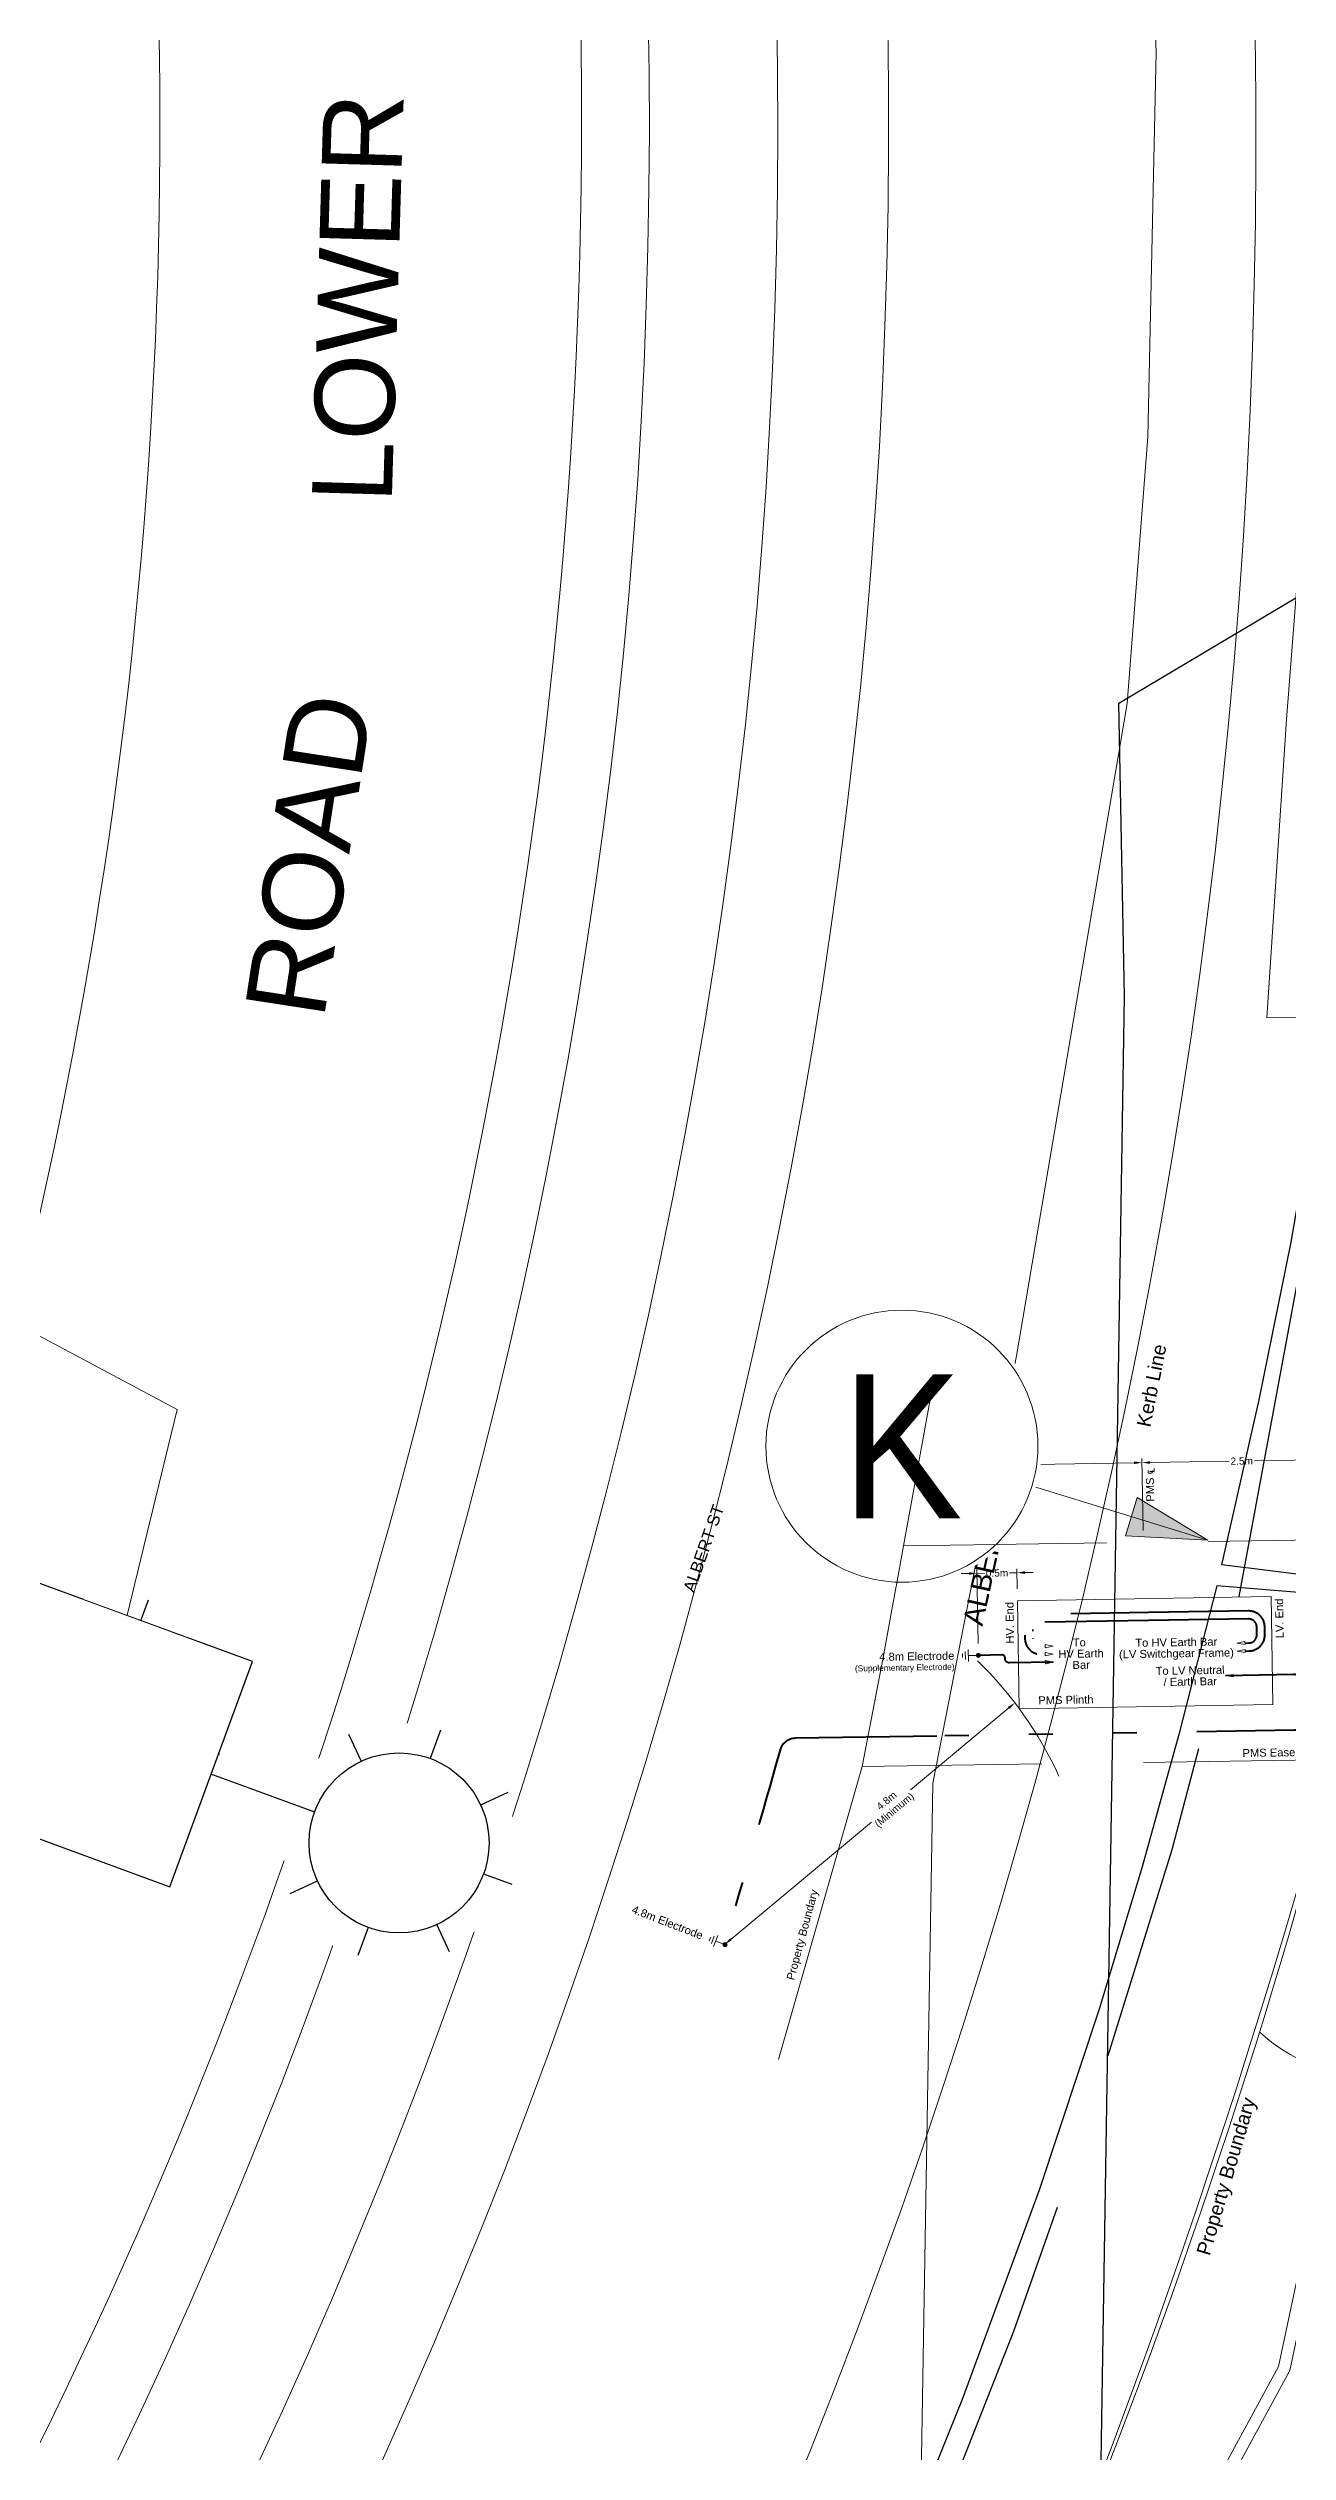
# Model space of a CAD drawing. Header units: metres. Extents: x 279683 to 1215799, y 6210454 to 24863887.
# Drawn here: x 280180.77 to 280196.27, y 6216953.82 to 6216983.86 of the extents above; entities that cross this region are included whole.
import ezdxf
from ezdxf.enums import TextEntityAlignment as Align

# ---------------------------------------------------------------- set-up
doc = ezdxf.new("R2010")
doc.units = ezdxf.units.M
for name, pattern in [('DASHED', [19.05, 12.7, -6.35]), ('IE Trench LV', [6, 4, -2]), ('PHANTOM', [6.15, 3, -0.75, 0.3, -0.75, 0.3, -0.75, 0.3])]:
    doc.linetypes.add(name, pattern=pattern)
doc.layers.get('0').update_dxf_attribs({"color": 6})
for name, color, linetype, lineweight in [('_User Miscellaneous1', 11, 'Continuous', 13), ('_User Miscellaneous6', 13, 'Continuous', 13), ('_User Miscellaneous7', 3, 'Continuous', 13), ('_User Miscellaneous8', 181, 'Continuous', 13), ('_User Miscellaneous9', 211, 'Continuous', 13), ('_User_HV_Exist', 1, 'Continuous', 25), ('_User_LV_Exist', 5, 'Continuous', 25), ('Cadastre Developer_SP_NEW', 92, 'Continuous', 15)]:
    doc.layers.add(name, color=color, linetype=linetype, lineweight=lineweight)
doc.layers.add('_User Miscellaneous11', color=252, linetype='Continuous', lineweight=13, transparency=0.5)
for name, color, linetype in [('Equip_SP_SL_NEW', 2, 'Continuous'), ('Mains_LV_New_T84', 2, 'Cable x'), ('Trench_SP_NEW', 2, 'Continuous')]:
    doc.layers.add(name, color=color, linetype=linetype)
doc.styles.add('iecARIAL', font='arial.ttf', dxfattribs={"height": 2})
doc.styles.add('SL_LABEL', font='arial.ttf', dxfattribs={"height": 2})
doc.styles.get("Standard").update_dxf_attribs({"font": 'arial.ttf'})
doc.linetypes.add('Cable New UG', pattern='A,5.5,-0.01,["X",Standard,S=1.8,R=0,X=0,Y=-0.94],-1.7', length=7.21)
doc.linetypes.add('Cable o', pattern='A,3.5,-0.01,["O",Standard,S=1.25,R=0,X=0,Y=-0.63],-1.36', length=4.87)
doc.linetypes.add('Cable x', pattern='A,4.5,-0.01,["X",Standard,S=1.25,R=0,X=0,Y=-0.65],-1.2', length=5.71)
doc.linetypes.add('IE Trench HV', pattern='A,4,-0.4,["/",Standard,S=2,R=0,X=0.25,Y=-1],-1.6', length=6)
doc.dimstyles.new('1.8mm_1_50', dxfattribs={"dimtxt": 0.09, "dimasz": 0.1, "dimexe": 0.05, "dimexo": 0.15, "dimgap": 0.025, "dimtad": 0, "dimtoh": 1, "dimlfac": -1, "dimzin": 12, "dimdsep": 46, "dimtxsty": 'Standard', "dimcen": 1, "dimclrd": 256, "dimclre": 256, "dimclrt": 256, "dimazin": 3, "dimtfac": 1, "dimtmove": 0, "dimatfit": 3, "dimfxl": 1, "dimtolj": 1, "dimtzin": 0, "dimlwd": -1, "dimlwe": -1, "dimarcsym": 0})

# ---------------------------------------------------------------- blocks, each defined once
blk = doc.blocks.new('*U318')
at = {"flags": 9}
for tag, p in [('LANTNUMBER', (-1.4, 2.6)), ('LOUTREACH', (-1.4, 2.2)), ('LOUTREACHVOCAB', (-1.4, 2)), ('LRATECODE', (-1.4, 1.8)), ('LREMOVE', (-1.4, 1.6)), ('LREPLACE', (-1.4, 1.4)), ('LTYPEVOCAB', (-1.4, 1)), ('LTYPE', (-1.4, 1.2)), ('LEGEND', (-1.4, 0.8)), ('SUBURB', (-1.4, 0.6)), ('STREETNAME', (-1.4, 0.4)), ('LOCATION', (-1.4, 0.2)), ('LNEW', (-6.4, 0)), ('LMASTVOCAB', (-6.2, 0)), ('LMAST', (-6, 0)), ('LLAMPVOCAB', (-5.8, 0)), ('LLAMP', (-5.6, 0)), ('LEXIST', (-5.4, 0)), ('LCHARGE3PERCENT', (-5.2, 0)), ('LCHARGE3', (-5, 0)), ('LCHARGE2PERCENT', (-4.8, 0)), ('LCHARGE2', (-4.6, 0)), ('LCHARGE1PERCENT', (-4.4, 0)), ('LCHARGE1', (-4.2, 0)), ('LCATEGORY', (-4, 0)), ('LBRACKETVOCAB', (-3.8, 0)), ('LBRACKET', (-3.6, 0)), ('LKINGHEIGHT', (-3.4, 0)), ('CREPLACE', (-3.2, 0)), ('CREMOVE', (-3, 0)), ('CNUMBER', (-2.8, 0)), ('CNEW', (-2.6, 0)), ('CEXIST', (-2.4, 0)), ('USAGE', (-2.2, 0)), ('STATE', (-2, 0)), ('OWNED_BY', (-1.8, 0)), ('ORIENTATION', (-1.6, 0)), ('OPERATING_VOLTAGE', (-1.4, 0)), ('NOTES', (-1.4, 0)), ('NO_PHASES', (-1.2, 0)), ('LANTERN_TYPE', (-1, 0)), ('LANTERN_PURPOSE', (-0.8, 0)), ('CONTROL_TYPE', (-0.6, 0)), ('CONSTRUCTED_VOLTAGE', (-0.4, 0)), ('MAINTAINED_BY', (-1.4, -0.663))]:
    blk.add_attdef(tag, text='', height=0.2, rotation=270, dxfattribs=at).set_placement(p, align=Align.MIDDLE_LEFT)
at = {"style": 'SL_LABEL', "flags": 8}
blk.add_attdef('ASSET_NUM', text='', height=1, dxfattribs=at).set_placement((7, 1), align=Align.MIDDLE_LEFT)
at = {"style": 'SL_LABEL', "flags": 9}
blk.add_attdef('STREET_CODE', text='', height=0.001, rotation=270, dxfattribs=at).set_placement((0.001, 0), align=Align.MIDDLE_LEFT)
for tag, p, height, flags in [('Z', (0, 0), 0.001, 1), ('OPERATED_BY', (-1.4, -0.407), 0.2, 9)]:
    blk.add_attdef(tag, p, '', height=height, rotation=270, dxfattribs=dict(flags=flags))
at = {"flags": 8}
blk.add_attdef('LNUMBER', text='', height=1, dxfattribs=at).set_placement((7, -1), align=Align.MIDDLE_LEFT)
blk.add_wipeout([(5.688, 0), (5.061, -1.061), (4, -1.688), (2.939, -1.061), (2.313, 0), (2.939, 1.061), (4, 1.687), (5.061, 1.061)])
for p, q in [((4, 1.5), (4, 1.125)), ((2.939, 1.061), (3.205, 0.795)), ((5.061, 1.061), (4.795, 0.795)), ((0, 0), (2.875, 0)), ((5.125, 0), (5.5, 0)), ((2.939, -1.061), (3.205, -0.795)), ((5.061, -1.061), (4.795, -0.795)), ((4, -1.125), (4, -1.5))]:
    blk.add_line(p, q)
blk.add_circle((4, 0), 1.125)
blk = doc.blocks.new('*D338')
at = {"layer": '_User Miscellaneous7', "color": 0, "transparency": 16777216}
for p, q in [((280192.281, 6216964.796), (280192.181, 6216964.794)), ((280192.395, 6216963.922), (280192.38, 6216964.847)), ((280192.381, 6216964.797), (280192.473, 6216964.799)), ((280192.881, 6216964.805), (280192.789, 6216964.804)), ((280192.884, 6216964.605), (280192.88, 6216964.855)), ((280192.981, 6216964.807), (280193.081, 6216964.809))]:
    blk.add_line(p, q, dxfattribs=at)
for points in [[(280192.281, 6216964.812), (280192.282, 6216964.779), (280192.381, 6216964.797)], [(280192.981, 6216964.824), (280192.981, 6216964.79), (280192.881, 6216964.805)]]:
    blk.add_solid(points, dxfattribs=at)
at = {"layer": '_User Miscellaneous7', "color": 0, "transparency": 16777216, "insert": (280192.631, 6216964.801), "char_height": 0.09, "attachment_point": 5, "rotation": 0.9266}
blk.add_mtext('\\A1;0.5m', dxfattribs=at)
blk = doc.blocks.new('*D339')
at = {"layer": '_User Miscellaneous7', "color": 0, "transparency": 16777216}
for p, q in [((280194.458, 6216965.331), (280194.443, 6216966.231)), ((280194.544, 6216966.183), (280195.531, 6216966.198)), ((280196.844, 6216966.22), (280195.849, 6216966.204)), ((280196.958, 6216965.371), (280196.943, 6216966.271))]:
    blk.add_line(p, q, dxfattribs=at)
for points in [[(280194.544, 6216966.199), (280194.544, 6216966.166), (280194.444, 6216966.181)], [(280196.844, 6216966.236), (280196.844, 6216966.203), (280196.944, 6216966.221)]]:
    blk.add_solid(points, dxfattribs=at)
at = {"layer": '_User Miscellaneous7', "color": 0, "transparency": 16777216, "insert": (280195.69, 6216966.201), "char_height": 0.09, "attachment_point": 5, "rotation": 0.9266}
blk.add_mtext('\\A1;2.5m', dxfattribs=at)
blk = doc.blocks.new('*D340')
at = {"layer": '_User Miscellaneous7', "color": 0, "transparency": 16777216}
for p, q in [((280194.458, 6216965.331), (280194.443, 6216966.231)), ((280191.458, 6216965.282), (280191.444, 6216966.182)), ((280191.545, 6216966.134), (280192.792, 6216966.154)), ((280194.344, 6216966.179), (280193.108, 6216966.159))]:
    blk.add_line(p, q, dxfattribs=at)
for points in [[(280194.344, 6216966.196), (280194.344, 6216966.163), (280194.444, 6216966.181)], [(280191.544, 6216966.151), (280191.545, 6216966.117), (280191.445, 6216966.132)]]:
    blk.add_solid(points, dxfattribs=at)
at = {"layer": '_User Miscellaneous7', "color": 0, "transparency": 16777216, "insert": (280192.95, 6216966.157), "char_height": 0.09, "attachment_point": 5, "rotation": 0.9266}
blk.add_mtext('\\A1;3.0m', dxfattribs=at)
blk = doc.blocks.new('*D341')
at = {"layer": '_User Miscellaneous7', "color": 0, "transparency": 16777216}
for p, q in [((280192.779, 6216963.116), (280191.548, 6216962.091)), ((280189.306, 6216960.224), (280191.063, 6216961.687))]:
    blk.add_line(p, q, dxfattribs=at)
at = {"layer": '_User Miscellaneous7', "color": 0, "lineweight": 0, "transparency": 16777216}
for points in [[(280192.768, 6216963.129), (280192.79, 6216963.103), (280192.856, 6216963.18)], [(280189.295, 6216960.237), (280189.316, 6216960.211), (280189.229, 6216960.16)]]:
    blk.add_solid(points, dxfattribs=at)
at = {"layer": '_User Miscellaneous7', "color": 0, "transparency": 16777216, "insert": (280191.306, 6216961.889), "char_height": 0.09, "attachment_point": 5, "rotation": 39.7757}
blk.add_mtext('\\A1;4.8m\\P(Minimum)', dxfattribs=at)
blk = doc.blocks.new('*U342')
at = {"layer": '_User Miscellaneous7'}
h = blk.add_hatch(color=256, dxfattribs=at)
h.dxf.hatch_style = 1
h.paths.add_polyline_path([(-0.023, 0.009, -1), (0.023, -0.009, -1)])
h = blk.add_hatch(color=256, dxfattribs=at)
h.dxf.hatch_style = 1
h.paths.add_polyline_path([(-0.023, 0.009, -1), (0.023, -0.009, -1)])
for p, q in [((0.023, -0.144), (-0.116, -0.088)), ((-0.015, -0.169), (-0.107, -0.132)), ((-0.052, -0.195), (-0.098, -0.176)), ((-0.009, -0.023), (-0.047, -0.116))]:
    blk.add_line(p, q, dxfattribs=at)
blk.add_circle((0, 0), 0.025, dxfattribs=at)
at = {"layer": '_User Miscellaneous7', "color": 7, "insert": (-0.113, -0.278), "char_height": 0.1, "attachment_point": 6, "rotation": 67.959, "style": 'iecARIAL'}
blk.add_mtext('4.8m Electrode', dxfattribs=at)
blk = doc.blocks.new('*U343')
at = {"layer": '_User Miscellaneous7'}
h = blk.add_hatch(color=256, dxfattribs=at)
h.dxf.hatch_style = 1
h.paths.add_polyline_path([(-0.025, 0, -1), (0.025, 0, -1)])
h = blk.add_hatch(color=256, dxfattribs=at)
h.dxf.hatch_style = 1
h.paths.add_polyline_path([(-0.025, 0, -1), (0.025, 0, -1)])
for p, q in [((0.075, -0.125), (-0.075, -0.125)), ((0.05, -0.163), (-0.05, -0.163)), ((0.025, -0.2), (-0.025, -0.2)), ((0, -0.025), (0, -0.125))]:
    blk.add_line(p, q, dxfattribs=at)
blk.add_circle((0, 0), 0.025, dxfattribs=at)
at = {"layer": '_User Miscellaneous7', "color": 7, "attachment_point": 6, "rotation": 90, "style": 'iecARIAL'}
for s, insert, char_height in [('4.8m Electrode', (0, -0.3), 0.1), ('(Supplementary Electrode)', (0.15, -0.3), 0.075)]:
    blk.add_mtext(s, dxfattribs=dict(at, insert=insert, char_height=char_height))
blk = doc.blocks.new('COLUMN_NEW')
at = {"width": 0.9, "flags": 8}
blk.add_attdef('ASSET_NUM', text='', height=2, dxfattribs=at).set_placement((4, 2), align=Align.MIDDLE_LEFT)
at = {"flags": 1}
blk.add_attdef('Z', (-2.351, -1.813), '', height=0.2, rotation=270, dxfattribs=at)
at = {"flags": 9}
for tag, p in [('NOTES', (-2, -1.813)), ('SUBURB', (-1.8, -1.813)), ('STREETNAME', (-1.6, -1.813)), ('LOCATION', (-1.4, -1.813)), ('LEGEND', (-1.2, -1.813)), ('USAGE', (-1, -1.813)), ('STATE', (-0.8, -1.813)), ('OWNED_BY', (-0.6, -1.813)), ('COLUMN_TYPE', (-0.4, -1.813)), ('STREET_CODE', (-0.2, -1.813)), ('STRUCTURE_PLANT_NUMBER', (0.031, -1.813))]:
    blk.add_attdef(tag, text='', height=0.2, rotation=270, dxfattribs=at).set_placement(p, align=Align.MIDDLE_LEFT)
at = {"ltscale": 10}
blk.add_wipeout([(-1.5, -1.5), (-1.5, 1.5), (1.5, 1.5), (1.5, -1.5)], dxfattribs=at)
blk.add_lwpolyline([(-1.5, 1.5), (-1.5, -1.5), (1.5, -1.5), (1.5, 1.5)], close=True)
blk = doc.blocks.new('*U387')
h = blk.add_hatch(color=256)
h.dxf.hatch_style = 1
h.paths.add_polyline_path([(2.941, -0.643), (2.794, -1.121), (3.823, -1.176)])
at = {"flags": 128}
blk.add_lwpolyline([(2.941, -0.643), (2.794, -1.121), (3.823, -1.176), (2.941, -0.643)], dxfattribs=at)
blk.add_wipeout([(0, 1.75), (-0.021, 1.75), (-0.043, 1.749), (-0.064, 1.749), (-0.086, 1.748), (-0.107, 1.747), (-0.129, 1.745), (-0.15, 1.744), (-0.172, 1.742), (-0.193, 1.739), (-0.214, 1.737), (-0.236, 1.734), (-0.257, 1.731), (-0.278, 1.728), (-0.299, 1.724), (-0.32, 1.72), (-0.341, 1.716), (-0.362, 1.712), (-0.383, 1.707), (-0.404, 1.703), (-0.425, 1.698), (-0.446, 1.692), (-0.467, 1.687), (-0.487, 1.681), (-0.508, 1.675), (-0.529, 1.668), (-0.549, 1.662), (-0.569, 1.655), (-0.59, 1.648), (-0.61, 1.64), (-0.63, 1.633), (-0.65, 1.625), (-0.67, 1.617), (-0.689, 1.608), (-0.709, 1.6), (-0.729, 1.591), (-0.748, 1.582), (-0.768, 1.573), (-0.787, 1.563), (-0.806, 1.553), (-0.825, 1.543), (-0.844, 1.533), (-0.863, 1.523), (-0.881, 1.512), (-0.9, 1.501), (-0.918, 1.49), (-0.936, 1.478), (-0.954, 1.467), (-0.972, 1.455), (-0.99, 1.443), (-1.008, 1.431), (-1.025, 1.418), (-1.042, 1.406), (-1.06, 1.393), (-1.077, 1.38), (-1.094, 1.366), (-1.11, 1.353), (-1.127, 1.339), (-1.143, 1.325), (-1.159, 1.311), (-1.175, 1.297), (-1.191, 1.282), (-1.207, 1.267), (-1.222, 1.253), (-1.237, 1.237), (-1.253, 1.222), (-1.267, 1.207), (-1.282, 1.191), (-1.297, 1.175), (-1.311, 1.159), (-1.325, 1.143), (-1.339, 1.127), (-1.353, 1.11), (-1.366, 1.094), (-1.38, 1.077), (-1.393, 1.06), (-1.406, 1.042), (-1.418, 1.025), (-1.431, 1.008), (-1.443, 0.99), (-1.455, 0.972), (-1.467, 0.954), (-1.478, 0.936), (-1.49, 0.918), (-1.501, 0.9), (-1.512, 0.881), (-1.523, 0.863), (-1.533, 0.844), (-1.543, 0.825), (-1.553, 0.806), (-1.563, 0.787), (-1.573, 0.768), (-1.582, 0.748), (-1.591, 0.729), (-1.6, 0.709), (-1.608, 0.689), (-1.617, 0.67), (-1.625, 0.65), (-1.633, 0.63), (-1.64, 0.61), (-1.648, 0.59), (-1.655, 0.569), (-1.662, 0.549), (-1.668, 0.529), (-1.675, 0.508), (-1.681, 0.487), (-1.687, 0.467), (-1.692, 0.446), (-1.698, 0.425), (-1.703, 0.404), (-1.707, 0.383), (-1.712, 0.362), (-1.716, 0.341), (-1.72, 0.32), (-1.724, 0.299), (-1.728, 0.278), (-1.731, 0.257), (-1.734, 0.236), (-1.737, 0.214), (-1.739, 0.193), (-1.742, 0.172), (-1.744, 0.15), (-1.745, 0.129), (-1.747, 0.107), (-1.748, 0.086), (-1.749, 0.064), (-1.749, 0.043), (-1.75, 0.021), (-1.75, 0), (-1.75, -0.021), (-1.749, -0.043), (-1.749, -0.064), (-1.748, -0.086), (-1.747, -0.107), (-1.745, -0.129), (-1.744, -0.15), (-1.742, -0.172), (-1.739, -0.193), (-1.737, -0.214), (-1.734, -0.236), (-1.731, -0.257), (-1.728, -0.278), (-1.724, -0.299), (-1.72, -0.32), (-1.716, -0.341), (-1.712, -0.362), (-1.707, -0.383), (-1.703, -0.404), (-1.698, -0.425), (-1.692, -0.446), (-1.687, -0.467), (-1.681, -0.487), (-1.675, -0.508), (-1.668, -0.529), (-1.662, -0.549), (-1.655, -0.569), (-1.648, -0.59), (-1.64, -0.61), (-1.633, -0.63), (-1.625, -0.65), (-1.617, -0.67), (-1.608, -0.689), (-1.6, -0.709), (-1.591, -0.729), (-1.582, -0.748), (-1.573, -0.768), (-1.563, -0.787), (-1.553, -0.806), (-1.543, -0.825), (-1.533, -0.844), (-1.523, -0.863), (-1.512, -0.881), (-1.501, -0.9), (-1.49, -0.918), (-1.478, -0.936), (-1.467, -0.954), (-1.455, -0.972), (-1.443, -0.99), (-1.431, -1.008), (-1.418, -1.025), (-1.406, -1.042), (-1.393, -1.06), (-1.38, -1.077), (-1.366, -1.094), (-1.353, -1.11), (-1.339, -1.127), (-1.325, -1.143), (-1.311, -1.159), (-1.297, -1.175), (-1.282, -1.191), (-1.267, -1.207), (-1.253, -1.222), (-1.237, -1.237), (-1.222, -1.253), (-1.207, -1.267), (-1.191, -1.282), (-1.175, -1.297), (-1.159, -1.311), (-1.143, -1.325), (-1.127, -1.339), (-1.11, -1.353), (-1.094, -1.366), (-1.077, -1.38), (-1.06, -1.393), (-1.042, -1.406), (-1.025, -1.418), (-1.008, -1.431), (-0.99, -1.443), (-0.972, -1.455), (-0.954, -1.467), (-0.936, -1.478), (-0.918, -1.49), (-0.9, -1.501), (-0.881, -1.512), (-0.863, -1.523), (-0.844, -1.533), (-0.825, -1.543), (-0.806, -1.553), (-0.787, -1.563), (-0.768, -1.573), (-0.748, -1.582), (-0.729, -1.591), (-0.709, -1.6), (-0.689, -1.608), (-0.67, -1.617), (-0.65, -1.625), (-0.63, -1.633), (-0.61, -1.64), (-0.59, -1.648), (-0.569, -1.655), (-0.549, -1.662), (-0.529, -1.668), (-0.508, -1.675), (-0.487, -1.681), (-0.467, -1.687), (-0.446, -1.692), (-0.425, -1.698), (-0.404, -1.703), (-0.383, -1.707), (-0.362, -1.712), (-0.341, -1.716), (-0.32, -1.72), (-0.299, -1.724), (-0.278, -1.728), (-0.257, -1.731), (-0.236, -1.734), (-0.214, -1.737), (-0.193, -1.739), (-0.172, -1.742), (-0.15, -1.744), (-0.129, -1.745), (-0.107, -1.747), (-0.086, -1.748), (-0.064, -1.749), (-0.043, -1.749), (-0.021, -1.75), (0, -1.75), (0.021, -1.75), (0.043, -1.749), (0.064, -1.749), (0.086, -1.748), (0.107, -1.747), (0.129, -1.745), (0.15, -1.744), (0.172, -1.742), (0.193, -1.739), (0.214, -1.737), (0.236, -1.734), (0.257, -1.731), (0.278, -1.728), (0.299, -1.724), (0.32, -1.72), (0.341, -1.716), (0.362, -1.712), (0.383, -1.707), (0.404, -1.703), (0.425, -1.698), (0.446, -1.692), (0.467, -1.687), (0.487, -1.681), (0.508, -1.675), (0.529, -1.668), (0.549, -1.662), (0.569, -1.655), (0.59, -1.648), (0.61, -1.64), (0.63, -1.633), (0.65, -1.625), (0.67, -1.617), (0.689, -1.608), (0.709, -1.6), (0.729, -1.591), (0.748, -1.582), (0.768, -1.573), (0.787, -1.563), (0.806, -1.553), (0.825, -1.543), (0.844, -1.533), (0.863, -1.523), (0.881, -1.512), (0.9, -1.501), (0.918, -1.49), (0.936, -1.478), (0.954, -1.467), (0.972, -1.455), (0.99, -1.443), (1.008, -1.431), (1.025, -1.418), (1.042, -1.406), (1.06, -1.393), (1.077, -1.38), (1.094, -1.366), (1.11, -1.353), (1.127, -1.339), (1.143, -1.325), (1.159, -1.311), (1.175, -1.297), (1.191, -1.282), (1.207, -1.267), (1.222, -1.253), (1.237, -1.237), (1.253, -1.222), (1.267, -1.207), (1.282, -1.191), (1.297, -1.175), (1.311, -1.159), (1.325, -1.143), (1.339, -1.127), (1.353, -1.11), (1.366, -1.094), (1.38, -1.077), (1.393, -1.06), (1.406, -1.042), (1.418, -1.025), (1.431, -1.008), (1.443, -0.99), (1.455, -0.972), (1.467, -0.954), (1.478, -0.936), (1.49, -0.918), (1.501, -0.9), (1.512, -0.881), (1.523, -0.863), (1.533, -0.844), (1.543, -0.825), (1.553, -0.806), (1.563, -0.787), (1.573, -0.768), (1.582, -0.748), (1.591, -0.729), (1.6, -0.709), (1.608, -0.689), (1.617, -0.67), (1.625, -0.65), (1.633, -0.63), (1.64, -0.61), (1.648, -0.59), (1.655, -0.569), (1.662, -0.549), (1.668, -0.529), (1.675, -0.508), (1.681, -0.487), (1.687, -0.467), (1.692, -0.446), (1.698, -0.425), (1.703, -0.404), (1.707, -0.383), (1.712, -0.362), (1.716, -0.341), (1.72, -0.32), (1.724, -0.299), (1.728, -0.278), (1.731, -0.257), (1.734, -0.236), (1.737, -0.214), (1.739, -0.193), (1.742, -0.172), (1.744, -0.15), (1.745, -0.129), (1.747, -0.107), (1.748, -0.086), (1.749, -0.064), (1.749, -0.043), (1.75, -0.021), (1.75, 0), (1.75, 0.021), (1.749, 0.043), (1.749, 0.064), (1.748, 0.086), (1.747, 0.107), (1.745, 0.129), (1.744, 0.15), (1.742, 0.172), (1.739, 0.193), (1.737, 0.214), (1.734, 0.236), (1.731, 0.257), (1.728, 0.278), (1.724, 0.299), (1.72, 0.32), (1.716, 0.341), (1.712, 0.362), (1.707, 0.383), (1.703, 0.404), (1.698, 0.425), (1.692, 0.446), (1.687, 0.467), (1.681, 0.487), (1.675, 0.508), (1.668, 0.529), (1.662, 0.549), (1.655, 0.569), (1.648, 0.59), (1.64, 0.61), (1.633, 0.63), (1.625, 0.65), (1.617, 0.67), (1.608, 0.689), (1.6, 0.709), (1.591, 0.729), (1.582, 0.748), (1.573, 0.768), (1.563, 0.787), (1.553, 0.806), (1.543, 0.825), (1.533, 0.844), (1.523, 0.863), (1.512, 0.881), (1.501, 0.9), (1.49, 0.918), (1.478, 0.936), (1.467, 0.954), (1.455, 0.972), (1.443, 0.99), (1.431, 1.008), (1.418, 1.025), (1.406, 1.042), (1.393, 1.06), (1.38, 1.077), (1.366, 1.094), (1.353, 1.11), (1.339, 1.127), (1.325, 1.143), (1.311, 1.159), (1.297, 1.175), (1.282, 1.191), (1.267, 1.207), (1.253, 1.222), (1.237, 1.237), (1.222, 1.253), (1.207, 1.267), (1.191, 1.282), (1.175, 1.297), (1.159, 1.311), (1.143, 1.325), (1.127, 1.339), (1.11, 1.353), (1.094, 1.366), (1.077, 1.38), (1.06, 1.393), (1.042, 1.406), (1.025, 1.418), (1.008, 1.431), (0.99, 1.443), (0.972, 1.455), (0.954, 1.467), (0.936, 1.478), (0.918, 1.49), (0.9, 1.501), (0.881, 1.512), (0.863, 1.523), (0.844, 1.533), (0.825, 1.543), (0.806, 1.553), (0.787, 1.563), (0.768, 1.573), (0.748, 1.582), (0.729, 1.591), (0.709, 1.6), (0.689, 1.608), (0.67, 1.617), (0.65, 1.625), (0.63, 1.633), (0.61, 1.64), (0.59, 1.648), (0.569, 1.655), (0.549, 1.662), (0.529, 1.668), (0.508, 1.675), (0.487, 1.681), (0.467, 1.687), (0.446, 1.692), (0.425, 1.698), (0.404, 1.703), (0.383, 1.707), (0.362, 1.712), (0.341, 1.716), (0.32, 1.72), (0.299, 1.724), (0.278, 1.728), (0.257, 1.731), (0.236, 1.734), (0.214, 1.737), (0.193, 1.739), (0.172, 1.742), (0.15, 1.744), (0.129, 1.745), (0.107, 1.747), (0.086, 1.748), (0.064, 1.749), (0.043, 1.749), (0.021, 1.75)])
blk.add_line((3.823, -1.176), (1.673, -0.514))
blk.add_circle((0, 0), 1.7)
at = {"width": 0.9}
blk.add_attdef('CODE', text='', height=1.8, dxfattribs=at).set_placement((0, 0), align=Align.MIDDLE_CENTER)
at = {"flags": 1}
blk.add_attdef('Z', (0, 0), '', height=0.2, dxfattribs=at)

msp = doc.modelspace()

# ---------------------------------------------------------------- hatches: boundary and pattern name
at = {"layer": '_User Miscellaneous7'}
h = msp.add_hatch(dxfattribs=at)
h.set_pattern_fill('ANGLE', color=256, angle=0.92656)
h.set_pattern_definition([(0.93, (280194.5374, 6216963.507), (-0.113, 6.984), [5.08, -1.905]), (90.93, (280194.5374, 6216963.507), (-6.984, -0.113), [5.08, -1.905])])
h.paths.add_polyline_path([(280193.2308, 6216963.906), (280193.2315, 6216963.866), (280193.3311, 6216963.8876)])
h = msp.add_hatch(dxfattribs=at)
h.set_pattern_fill('ANGLE', color=256, angle=0.92656)
h.set_pattern_definition([(0.93, (280194.539, 6216963.407), (-0.113, 6.984), [5.08, -1.905]), (90.93, (280194.539, 6216963.407), (-6.984, -0.113), [5.08, -1.905])])
h.paths.add_polyline_path([(280193.2324, 6216963.806), (280193.2331, 6216963.766), (280193.3327, 6216963.7876)])
h = msp.add_hatch(dxfattribs=at)
h.set_pattern_fill('ANGLE', color=256, angle=0.92656)
h.set_pattern_definition([(0.93, (280194.3375, 6216963.504), (-0.113, 6.984), [5.08, -1.905]), (90.93, (280194.3375, 6216963.504), (-6.984, -0.113), [5.08, -1.905])])
h.paths.add_polyline_path([(280195.7305, 6216963.9464), (280195.7311, 6216963.9064), (280195.6308, 6216963.9248)])
h = msp.add_hatch(dxfattribs=at)
h.set_pattern_fill('ANGLE', color=256, angle=0.92656)
h.set_pattern_definition([(0.93, (280194.339, 6216963.404), (-0.113, 6.984), [5.08, -1.905]), (90.93, (280194.339, 6216963.404), (-6.984, -0.113), [5.08, -1.905])])
h.paths.add_polyline_path([(280195.7321, 6216963.8464), (280195.7327, 6216963.8064), (280195.6324, 6216963.8248)])
h = msp.add_hatch(dxfattribs=at)
h.set_pattern_fill('ANGLE', color=256, angle=0.92656)
h.set_pattern_definition([(0.93, (280194.54, 6216963.307), (-0.113, 6.984), [5.08, -1.905]), (90.93, (280194.54, 6216963.307), (-6.984, -0.113), [5.08, -1.905])])
h.paths.add_polyline_path([(280193.2348, 6216963.7059), (280193.2355, 6216963.6659), (280193.3351, 6216963.6875)])
h = msp.add_hatch(dxfattribs=at)
h.set_pattern_fill('ANGLE', color=256, angle=0.92656)
h.set_pattern_definition([(0.93, (280194.494, 6216963.106), (-0.113, 6.984), [5.08, -1.905]), (90.93, (280194.494, 6216963.106), (-6.984, -0.113), [5.08, -1.905])])
h.paths.add_polyline_path([(280195.587, 6216963.544), (280195.5876, 6216963.504), (280195.4873, 6216963.5224)])

# ---------------------------------------------------------------- linework, layer by layer
for p, q in [((280193.2308, 6216963.906), (280193.3311, 6216963.8876)), ((280193.2308, 6216963.906), (280193.2315, 6216963.866)), ((280193.2315, 6216963.866), (280193.3311, 6216963.8876)), ((280193.2324, 6216963.806), (280193.2331, 6216963.766)), ((280193.2324, 6216963.806), (280193.3327, 6216963.7876)), ((280193.2331, 6216963.766), (280193.3327, 6216963.7876)), ((280195.7305, 6216963.9464), (280195.6308, 6216963.9248)), ((280195.7311, 6216963.9064), (280195.6308, 6216963.9248)), ((280195.7321, 6216963.8464), (280195.6324, 6216963.8248)), ((280195.7327, 6216963.8064), (280195.6324, 6216963.8248)), ((280195.7305, 6216963.9464), (280195.7311, 6216963.9064)), ((280195.7321, 6216963.8464), (280195.7327, 6216963.8064)), ((280193.2347, 6216963.666), (280193.3344, 6216963.6876)), ((280193.2348, 6216963.7059), (280193.2355, 6216963.6659)), ((280193.2348, 6216963.7059), (280193.3351, 6216963.6875)), ((280193.2355, 6216963.6659), (280193.3351, 6216963.6875)), ((280195.5871, 6216963.534), (280195.4873, 6216963.5224)), ((280195.5876, 6216963.504), (280195.4873, 6216963.5224)), ((280192.9087, 6216963.1057), (280196.0783, 6216963.1569))]:
    msp.add_line(p, q, dxfattribs=at)
at = {"layer": '_User Miscellaneous7', "lineweight": 0}
msp.add_line((280190.9442, 6216962.3815), (280189.9011, 6216958.7209), dxfattribs=at)
at = {"layer": '_User Miscellaneous7', "linetype": 'PHANTOM', "lineweight": 40, "ltscale": 3, "flags": 128}
for points in [[(280198.0168, 6216967.2963, 0.2605368), (280175.4967, 6217038.8406, 0.1805898), (280150.8248, 6217051.0801), (280137.5006, 6217056.6334), (280128.0517, 6217065.7093), (280125.542, 6217073.7136), (280125.5362, 6217081.6365), (280151.091, 6217127.5882)], [(280193.3344, 6216963.6876), (280192.7844, 6216963.6786, -0.4142136), (280192.7336, 6216963.7278), (280192.7335, 6216963.7379, 0.4142136), (280192.6928, 6216963.7773), (280192.3979, 6216963.7725)]]:
    msp.add_lwpolyline(points, format="xyb", dxfattribs=at)
at = {"layer": '_User Miscellaneous7', "lineweight": 15, "flags": 128}
msp.add_lwpolyline([(280192.8869, 6216964.4555), (280192.8869, 6216964.4555), (280196.0565, 6216964.5067), (280196.0783, 6216963.1569), (280192.9087, 6216963.1057)], close=True, dxfattribs=at)
at = {"layer": '_User Miscellaneous7', "linetype": 'PHANTOM', "lineweight": 40, "flags": 128}
for points in [[(280195.7324, 6216963.8264), (280195.7824, 6216963.8272, 0.4142136), (280195.9792, 6216964.0304), (280195.9775, 6216964.1304, 0.4142136), (280195.7743, 6216964.3272), (280194.5245, 6216964.3069), (280193.1747, 6216964.2851, 0.4142136), (280192.9779, 6216964.0819), (280192.9795, 6216963.9819, 0.4142136), (280193.1828, 6216963.7852), (280193.3327, 6216963.7876)], [(280195.7308, 6216963.9264), (280195.7808, 6216963.9272, 0.4142136), (280195.8792, 6216964.0288), (280195.8776, 6216964.1288, 0.4142136), (280195.7759, 6216964.2272), (280194.5261, 6216964.207), (280193.1763, 6216964.1851, 0.4142136), (280193.0779, 6216964.0835), (280193.0795, 6216963.9835, 0.4142136), (280193.1811, 6216963.8852), (280193.3311, 6216963.8876)], [(280195.4873, 6216963.5224), (280196.3372, 6216963.5362, -0.4142136), (280196.5404, 6216963.3394), (280196.5453, 6216963.0395, -0.4142136), (280196.3485, 6216962.8362), (280190.1083, 6216962.7353, 0.3104306), (280189.9237, 6216962.604, -0.0011881), (280189.2244, 6216960.1648, -0.0043701)]]:
    msp.add_lwpolyline(points, format="xyb", dxfattribs=at)
at = {"layer": '_User Miscellaneous7'}
msp.add_arc((280189.0432, 6216960.2599), 4.8, 24.67904, 45.82481, dxfattribs=at)
at = {"layer": '_User Miscellaneous9', "linetype": 'PHANTOM'}
msp.add_lwpolyline([(280208.9924, 6216965.798), (280208.8819, 6216963.0502, -0.4142136), (280203.6851, 6216958.2551), (280197.3245, 6216958.5405, -0.2060462), (280195.9133, 6216959.0667, -0.1446984)], format="xyb", dxfattribs=at)
at = {"layer": '_User_HV_Exist', "linetype": 'Cable New UG', "lineweight": 0, "flags": 128}
msp.add_lwpolyline([(280076.4997, 6217073.962), (280076.4997, 6217073.962), (280083.619, 6217070.054), (280085.0616, 6217072.6858), (280093.2726, 6217068.1838), (280096.1127, 6217058.4501), (280096.1229, 6217058.4151), (280112.1467, 6217051.1481), (280112.7165, 6217051.5632), (280128.9153, 6217050.5454), (280148.8612, 6217039.6235), (280152.6881, 6217047.8707), (280155.9228, 6217047.0641), (280158.0186, 6217046.5054), (280161.1126, 6217045.353), (280164.299, 6217043.7676), (280168.0424, 6217041.2779), (280170.814, 6217039.0174), (280173.8136, 6217036.3016), (280181.0178, 6217028.3295), (280185.5532, 6217021.8168), (280188.0628, 6217017.4379), (280189.4033, 6217014.7727), (280191.7151, 6217009.3985), (280192.5016, 6217007.2519), (280193.9681, 6217002.55), (280195.6509, 6216994.8731), (280196.1593, 6216991.1974), (280196.4282, 6216988.3044), (280196.6192, 6216983.8376), (280196.5157, 6216978.9016), (280196.2486, 6216975.4694), (280196.0043, 6216971.742), (280196.0043, 6216971.742), (280196.0043, 6216971.742), (280210.3511, 6216972.0639)], dxfattribs=at)
at = {"layer": 'Cadastre Developer_SP_NEW', "flags": 128}
msp.add_lwpolyline([(280185.1194, 6216935.9009, 0.0846437), (280197.8091, 6216966.3067), (280216.9807, 6216965.5452), (280275.4968, 6216933.4496), (280255.9295, 6216897.7749)], format="xyb", close=True, dxfattribs=at)
at = {"layer": 'Trench_SP_NEW', "linetype": 'IE Trench LV', "flags": 128}
msp.add_lwpolyline([(280148.9625, 6217035.8804), (280149.3655, 6217035.6566), (280150.0717, 6217035.2547), (280150.7732, 6217034.8429), (280151.1798, 6217034.5985), (280152.009, 6217034.0863), (280152.7708, 6217033.5994), (280153.3003, 6217033.2515), (280155.5883, 6217031.6538), (280157.5955, 6217030.1173), (280159.3446, 6217028.6654), (280161.0684, 6217027.1208), (280163.1863, 6217025.0506), (280164.8127, 6217023.3148), (280166.089, 6217021.8516), (280167.1865, 6217020.5138), (280169.2977, 6217017.7012), (280170.1945, 6217016.3959), (280171.2369, 6217014.7804), (280172.0208, 6217013.4868), (280173.0206, 6217011.7231), (280173.714, 6217010.4129), (280174.3754, 6217009.086), (280175.0019, 6217007.7484), (280175.6521, 6217006.2628), (280176.3634, 6217004.5002), (280176.8656, 6217003.1419), (280177.3843, 6217001.6205), (280178.2249, 6216998.8104), (280178.6797, 6216997.0361), (280178.9654, 6216995.7878), (280179.3152, 6216994.0581), (280179.5973, 6216992.4243), (280179.8076, 6216990.9846), (280180.052, 6216988.8708), (280180.233, 6216986.5543), (280180.321, 6216984.3766), (280180.3308, 6216982.272), (280180.2918, 6216980.7486), (280180.1846, 6216978.7909), (280180.0565, 6216977.2667), (280179.8559, 6216975.4768), (280179.5964, 6216973.6605), (280179.3226, 6216972.0721), (280179.0493, 6216970.6947), (280178.6525, 6216968.7436), (280178.1366, 6216966.9598), (280177.4117, 6216964.5543, -0.0539431), (280168.3475, 6216945.4572), (280158.8221, 6216927.9852), (280143.1998, 6216898.9927), (280112.3102, 6216842.6686, 0.0128474), (280108.8657, 6216836.1519, 0.0906564), (280107.928, 6216831.1128, 0.081046), (280108.6437, 6216826.7262, 0.1600887), (280113.7958, 6216819.8202, 0.2135564), (280124.8637, 6216817.6737), (280126.3701, 6216818.117), (280127.3415, 6216818.5061), (280128.8219, 6216819.2757), (280130.3971, 6216820.3756), (280131.8271, 6216821.7081), (280133.3809, 6216823.7203), (280134.5945, 6216826.1235), (280135.3603, 6216828.9681), (280135.5247, 6216831.4147), (280135.2476, 6216833.8805), (280134.1401, 6216838.6195), (280133.9754, 6216841.1398), (280134.3336, 6216844.6201), (280135.4524, 6216848.187), (280136.814, 6216850.8465), (280138.081, 6216853.1705), (280140.5552, 6216857.7089), (280155.6667, 6216885.4277), (280161.3411, 6216895.8362), (280179.3043, 6216928.786), (280183.3442, 6216936.1964), (280187.3706, 6216943.5819), (280189.6331, 6216947.8815), (280190.5038, 6216949.7095), (280191.698, 6216952.4303), (280192.8415, 6216955.3275), (280193.7468, 6216957.888), (280194.8191, 6216961.3466), (280195.6535, 6216964.5088), (280195.6535, 6216964.5088)], format="xyb", dxfattribs=at)

# ---------------------------------------------------------------- block references
at = {"layer": '_User Miscellaneous7', "rotation": 270.9265633953555}
msp.add_blockref('*U343', (280192.3979, 6216963.7725), dxfattribs=at)
at = {"layer": '_User Miscellaneous7', "ltscale": 10, "rotation": 270.9265634102309}
msp.add_blockref('*U342', (280189.2292, 6216960.1566), dxfattribs=at)

# ---------------------------------------------------------------- texts
at = {"layer": '_User Miscellaneous6', "lineweight": 0, "char_height": 1, "attachment_point": 1}
for s, insert, rotation in [('LOWER', (280184.0647, 6216978.194), 88.3141), ('ROAD', (280183.2253, 6216971.8596), 81.24829)]:
    msp.add_mtext_dynamic_manual_height_columns(s, width=2.83693, gutter_width=1.3552, heights=[0], dxfattribs=dict(at, insert=insert, rotation=rotation))
at = {"layer": '_User Miscellaneous7', "color": 7, "attachment_point": 5, "line_spacing_factor": 0.84}
for s, insert, char_height, rotation in [('PMS {\\fISOCPEUR|b0|i0|c0|p34;℄}', (280194.5488, 6216965.8949), 0.1, 90.92656), ('ALBERT ST', (280188.9642, 6216965.1094), 0.15, 70.6), ('HV. End', (280192.7913, 6216964.1789), 0.1, 90.92656), ('LV. End', (280196.1609, 6216964.2334), 0.1, 90.92656), ('To\\P HV Earth\\P Bar', (280193.6617, 6216963.7928), 0.1, 0.92656), ('To HV Earth Bar\\P(LV Switchgear Frame)', (280194.8729, 6216963.8519), 0.1, 0.92656), ('To LV Neutral \\P/ Earth Bar', (280195.0457, 6216963.5142), 0.1, 0.92656), ('PMS Plinth', (280193.492, 6216963.2151), 0.1, 0.92656), ('PMS Easement', (280196.1847, 6216962.5586), 0.1, 0.92656), ('Property Boundary', (280190.2106, 6216960.2757), 0.1, 74.9203)]:
    msp.add_mtext(s, dxfattribs=dict(at, insert=insert, char_height=char_height, rotation=rotation))
at = {"layer": '_User Miscellaneous9', "color": 7, "attachment_point": 1}
for s, insert, char_height, rotation in [('Kerb Line', (280194.3745, 6216966.6496), 0.175, 78.67212), ('ALBERT STREET', (280192.2021, 6216964.1823), 0.25, 77.69275), ('Property Boundary', (280195.1201, 6216956.309), 0.175, 73.53174)]:
    msp.add_mtext(s, dxfattribs=dict(at, insert=insert, char_height=char_height, rotation=rotation))

# ---------------------------------------------------------------- dimensions: what is measured, and where the dimension line sits
at = {"layer": '_User Miscellaneous7', "color": 7}
for base, p1, p2, angle, text, override, picture, middle, dimtype in [((280191.4446, 6216966.1324), (280194.4604, 6216965.181), (280191.4607, 6216965.1325), 180.92656, '3.0m', {"dimclrd": 0, "dimclre": 0, "dimclrt": 0}, '*D340', (280192.9502, 6216966.1567), 160), ((280194.4442, 6216966.1809), (280196.96, 6216965.2214), (280194.4604, 6216965.181), 180.92656, '2.5m', {"dimclrd": 0, "dimclre": 0, "dimclrt": 0}, '*D339', (280195.69, 6216966.201), 160), ((280192.3813, 6216964.7973), (280192.8869, 6216964.4555), (280192.3979, 6216963.7725), 180.92656, '0.5m', {"dimclrd": 0, "dimclre": 0, "dimclrt": 0}, '*D338', (280192.6313, 6216964.8014), 160), ((280189.2287, 6216960.1602), (280192.8116, 6216963.2331), (280189.1843, 6216960.2136), 219.77567, '4.8m\\P(Minimum)', {"dimse1": 1, "dimse2": 1, "dimclrd": 0, "dimclre": 0, "dimclrt": 0}, '*D341', (280191.3057, 6216961.8892), 161)]:
    dim = msp.add_linear_dim(base=base, p1=p1, p2=p2, angle=angle, text=text, dimstyle='1.8mm_1_50', override=override, dxfattribs=at)
    dim.commit()
    dim.dimension.update_dxf_attribs({"geometry": picture, "text_midpoint": middle, "dimtype": dimtype})

# ---------------------------------------------------------------- next in the draw order: block references
at = {"layer": 'Equip_SP_SL_NEW', "rotation": 339.8708242372056}
msp.add_blockref('*U318', (280177.7488, 6216964.431), dxfattribs=at)

# ---------------------------------------------------------------- next in the draw order: linework, layer by layer
at = {"layer": '_User Miscellaneous11', "color": 0}
msp.add_lwpolyline([(280151.4161, 6217050.9736), (280151.9864, 6217050.8708), (280153.2455, 6217050.644, -0.0128493), (280157.4225, 6217049.8038, -0.093311), (280169.3066, 6217044.0899), (280169.3066, 6217044.0899, -0.2935663), (280197.7398, 6216965.9965, -0.0713377), (280189.5613, 6216944.0486), (280185.6842, 6216936.937), (280167.4953, 6216903.5733), (280149.7851, 6216871.0875), (280137.68, 6216848.8832, 0.1120787), (280135.6899, 6216841.8541, 0.0856697), (280136.4719, 6216835.8948, -0.3637328), (280129.0091, 6216817.4294)], format="xyb", dxfattribs=at)
at = {"layer": '_User Miscellaneous6', "lineweight": 13, "ltscale": 0.7, "transparency": 33554559, "flags": 128}
for points in [[(280087.7036, 6217020.845, 0.1281457), (280088.7317, 6217024.7462, -0.1896081), (280090.8908, 6217030.1907), (280100.6901, 6217040.6611, -0.0853812), (280112.5717, 6217049.6903, -0.0994754), (280118.9997, 6217051.2334, -0.1313921), (280129.0347, 6217048.77), (280133.0754, 6217046.552), (280147.5154, 6217038.6299, -0.4299449), (280174.1962, 6216952.4252), (280111.192, 6216836.8567, 1.5189994), (280133.1426, 6216834.815, -0.2060339), (280134.607, 6216850.5585), (280186.4884, 6216945.7238, 0.3389814), (280171.6678, 6217039.0987, 0.0369518), (280164.7303, 6217043.8288), (280159.6865, 6217046.4575, 0.0260236), (280143.3352, 6217051.8339), (280134.8878, 6217054.8862, -0.1941111), (280124.2797, 6217066.6918)], [(280149.9587, 6217044.5296, 0.8148086), (280149.5555, 6217042.7377, -0.4390735), (280178.5864, 6216950.0318), (280130.2736, 6216861.4124, 0.1703036), (280129.5272, 6216856.8388), (280129.9679, 6216854.3553, 0.7089582), (280130.8992, 6216854.2033), (280182.0984, 6216948.1171, 0.359552), (280166.3456, 6217036.9068, 0.0513896), (280155.9254, 6217042.6354), (280149.9587, 6217044.5296)]]:
    msp.add_lwpolyline(points, format="xyb", dxfattribs=at)
msp.add_lwpolyline([(280163.9383, 6217034.9205), (280163.9383, 6217034.9205, -0.3628562), (280179.4644, 6216949.5531), (280131.1516, 6216860.9337), (280132.5564, 6216860.1679), (280180.8692, 6216948.7873, 0.3634775), (280164.9245, 6217036.092)], format="xyb", close=True, dxfattribs=at)
at = {"layer": '_User_HV_Exist', "linetype": 'Cable New UG', "lineweight": 0, "flags": 128}
msp.add_lwpolyline([(280210.7392, 6216948.067), (280191.5773, 6216947.309), (280191.8289, 6216962.1766), (280192.8727, 6216967.5149), (280194.258, 6216975.6675), (280194.5174, 6216979.0003), (280194.6183, 6216983.8158), (280194.4321, 6216988.169), (280194.172, 6216990.9677), (280193.6805, 6216994.5214), (280192.033, 6217002.0372), (280190.6068, 6217006.6098), (280189.8561, 6217008.6588), (280187.5897, 6217013.9275), (280186.3005, 6217016.4906), (280183.8617, 6217020.7461), (280179.449, 6217027.0825), (280172.397, 6217034.8863), (280169.5099, 6217037.5001), (280166.8538, 6217039.6665), (280163.2958, 6217042.0329), (280160.3159, 6217043.5155), (280157.4105, 6217044.5976), (280155.4233, 6217045.1274), (280153.807, 6217045.5305), (280149.754, 6217036.9283), (280128.3454, 6217048.5772), (280113.3112, 6217049.5219), (280112.3823, 6217048.8452), (280096.4705, 6217056.2739), (280093.5945, 6217051.773), (280085.8349, 6217055.5689), (280088.6728, 6217058.8999), (280094.0586, 6217058.8591)], dxfattribs=at)
at = {"layer": 'Mains_LV_New_T84', "color": 2, "linetype": 'Cable New UG', "flags": 128}
for points in [[(280201.7164, 6216964.1232), (280195.4395, 6216964.9027), (280195.9062, 6216966.9659), (280196.308, 6216968.9355), (280196.7407, 6216971.4438), (280197.0133, 6216973.3658), (280197.24, 6216975.3342), (280197.4363, 6216977.6049), (280197.5881, 6216980.5687), (280197.6231, 6216983.4283), (280197.5076, 6216987.106), (280197.329, 6216989.5661), (280197.0553, 6216992.1345), (280196.6113, 6216995.1948), (280196.1431, 6216997.7389), (280195.4175, 6217000.963), (280194.7329, 6217003.525), (280193.6234, 6217007.066), (280192.5654, 6217009.9729), (280191.4222, 6217012.7554), (280190.4623, 6217014.874), (280189.1767, 6217017.4669), (280187.945, 6217019.7383), (280186.1812, 6217022.6999), (280185.1736, 6217024.2629), (280182.1551, 6217028.4934), (280180.5216, 6217030.547), (280179.0279, 6217032.3029), (280177.3646, 6217034.1362), (280175.8258, 6217035.7291), (280174.0058, 6217037.4972), (280171.6565, 6217039.6119), (280169.8819, 6217041.0954), (280167.7352, 6217042.7589), (280165.1548, 6217044.4287), (280163.2861, 6217045.4425), (280161.0554, 6217046.4628), (280159.397, 6217047.0986), (280156.9406, 6217047.8623), (280155.9052, 6217048.0908), (280154.7151, 6217048.3359), (280150.6833, 6217038.7906), (280156.8407, 6217035.1655), (280155.6631, 6217032.4336), (280149.0909, 6217036.0774)], [(280201.7164, 6216964.1232), (280195.3769, 6216964.6417), (280194.9051, 6216962.7849), (280194.4446, 6216961.1302), (280193.9067, 6216959.3511), (280193.1565, 6216957.0873), (280192.1962, 6216954.4734), (280191.3378, 6216952.3468), (280189.7486, 6216948.8071), (280187.8053, 6216945.0059), (280185.2733, 6216940.3615), (280183.3558, 6216936.8443)]]:
    msp.add_lwpolyline(points, dxfattribs=at)
at = {"layer": 'Trench_SP_NEW', "linetype": 'IE Trench HV', "flags": 128}
msp.add_lwpolyline([(280154.9979, 6217048.9886), (280157.4014, 6217048.1805), (280160.4479, 6217047.0293), (280162.5689, 6217046.1236), (280164.328, 6217045.2376), (280166.7397, 6217043.8019), (280168.6912, 6217042.4197), (280170.1509, 6217041.2635), (280172.1652, 6217039.5677), (280174.0405, 6217037.8757), (280176.719, 6217035.2479), (280179.0265, 6217032.7582), (280180.4102, 6217031.1507), (280181.911, 6217029.2976), (280183.9808, 6217026.5288), (280185.8828, 6217023.7269), (280187.7972, 6217020.6009), (280189.3686, 6217017.7476), (280190.3175, 6217015.8693), (280191.1916, 6217014.0131), (280192.0218, 6217012.117), (280192.7524, 6217010.3195), (280194.3956, 6217005.6799), (280195.6508, 6217001.2667), (280196.5111, 6216997.4274), (280197.1762, 6216993.4997), (280197.7676, 6216987.7769), (280197.8642, 6216985.9378), (280197.858, 6216979.7467), (280197.6543, 6216976.5436), (280197.3567, 6216973.6912), (280195.6535, 6216964.5088)], dxfattribs=at)

# ---------------------------------------------------------------- next in the draw order: block references
at = {"layer": '_User_LV_Exist', "rotation": 339.8708242372056}
msp.add_blockref('*U318', (280181.4004, 6216962.8044), dxfattribs=at)

# ---------------------------------------------------------------- next in the draw order: linework, layer by layer
at = {"layer": '_User_LV_Exist', "linetype": 'Cable New UG', "flags": 128}
msp.add_lwpolyline([(280210.5286, 6216955.7859), (280212.9057, 6216955.6678), (280214.2809, 6216955.6688), (280214.4132, 6216950.6887), (280193.8884, 6216950.8269), (280194.2261, 6216972.0125), (280194.1542, 6216975.6722), (280197.4175, 6216977.6154), (280197.5693, 6216980.5791), (280197.6043, 6216983.4387), (280197.4888, 6216987.1164), (280197.3102, 6216989.5765), (280197.0365, 6216992.145), (280196.5925, 6216995.2053), (280196.1242, 6216997.7494), (280195.3987, 6217000.9734), (280194.714, 6217003.5355), (280193.6046, 6217007.0765), (280192.5466, 6217009.9834), (280191.4034, 6217012.7658), (280190.4435, 6217014.8845), (280189.1578, 6217017.4774), (280187.9262, 6217019.7488), (280186.1623, 6217022.7103), (280185.1548, 6217024.2733), (280182.1363, 6217028.5038), (280180.5028, 6217030.5574), (280179.0091, 6217032.3133), (280177.3458, 6217034.1466), (280175.807, 6217035.7395), (280173.987, 6217037.5076), (280171.6377, 6217039.6223), (280169.8631, 6217041.1058), (280167.7163, 6217042.7693), (280165.136, 6217044.4391), (280163.2673, 6217045.4529), (280161.0366, 6217046.4732), (280159.3782, 6217047.109), (280156.9218, 6217047.8728), (280155.8864, 6217048.1012), (280154.6963, 6217048.3464), (280151.6863, 6217041.331), (280158.1768, 6217037.8771), (280155.1656, 6217032.7349), (280149.0721, 6217036.0878)], dxfattribs=at)
at = {"layer": '_User_LV_Exist', "linetype": 'Cable o', "lineweight": 0, "flags": 128}
msp.add_lwpolyline([(280178.9262, 6216968.6877), (280182.3827, 6216966.8461), (280181.4004, 6216962.8044)], dxfattribs=at)

# ---------------------------------------------------------------- next in the draw order: block references
at = {"layer": '_User Miscellaneous1'}
msp.add_blockref('*U387', (280191.4421, 6216966.3867), dxfattribs=at).add_auto_attribs({'CODE': 'K'})
at = {"layer": '_User_LV_Exist', "rotation": 159.8708242372056}
msp.add_blockref('COLUMN_NEW', (280181.4004, 6216962.8044), dxfattribs=at)

# ---------------------------------------------------------------- next in the draw order: linework, layer by layer
at = {"layer": '_User Miscellaneous7', "lineweight": 0}
msp.add_line((280191.4606, 6216965.1395), (280191.8502, 6216967.2657), dxfattribs=at)
at = {"layer": '_User Miscellaneous7', "linetype": 'DASHED', "ltscale": 0.2}
msp.add_lwpolyline([(280196.96, 6216965.2214), (280197.001, 6216962.4718), (280190.9442, 6216962.3815), (280191.206, 6216963.7444), (280191.4606, 6216965.1395)], close=True, dxfattribs=at)
at = {"layer": '_User Miscellaneous8', "linetype": 'Continuous', "ltscale": 0.75}
for points in [[(280146.0132, 6216862.7706), (280173.6796, 6216913.5188), (280196.1481, 6216954.8854), (280200.944, 6216977.4007)], [(280146.1449, 6216862.6988), (280173.8114, 6216913.4471), (280196.2903, 6216954.8329), (280201.0907, 6216977.3695)]]:
    msp.add_lwpolyline(points, dxfattribs=at)

doc.saveas('drawing.dxf')
